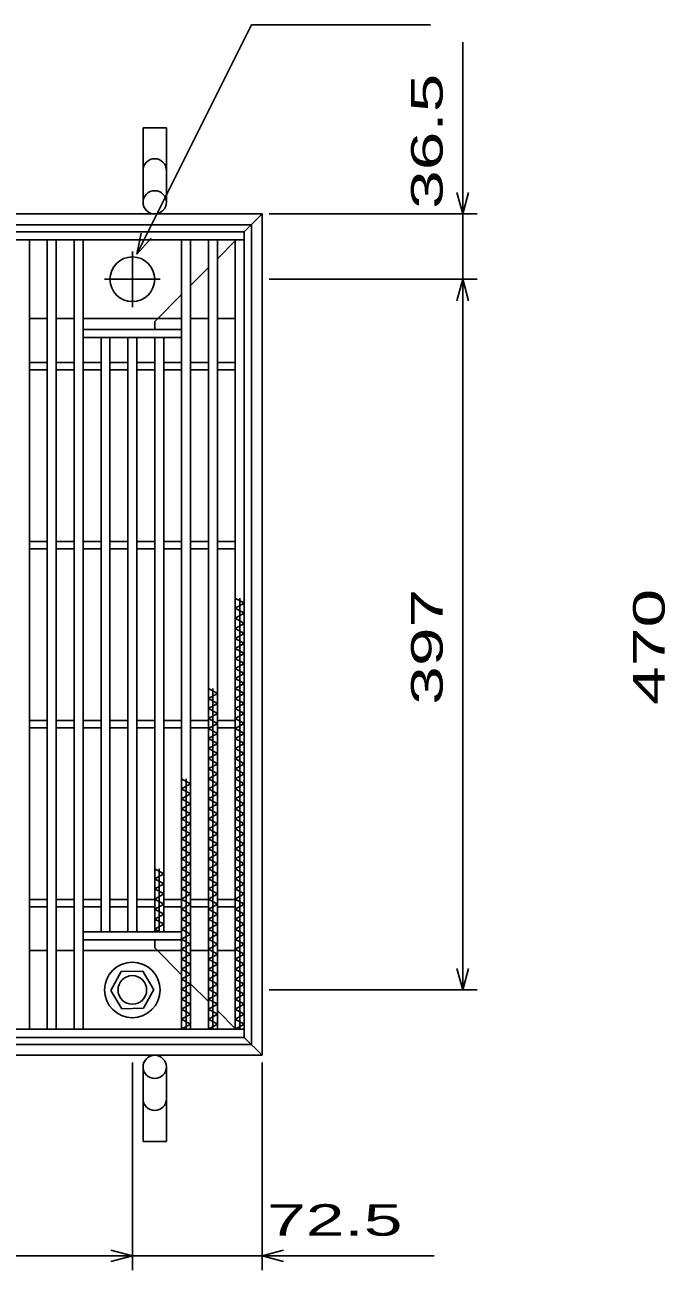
# Model space of a CAD drawing. Units: millimetres, scale not verified. Extents: x -1456 to 1385, y -1026 to 843.
# Drawn here: x -576 to -218, y -236 to 459 of the extents above; entities that cross this region are included whole.
import ezdxf
from ezdxf.enums import TextEntityAlignment as Align

# ---------------------------------------------------------------- set-up
doc = ezdxf.new("R2010")
doc.units = ezdxf.units.MM
doc.header["$LTSCALE"] = 8
doc.linetypes.add('CHAIN', pattern=[18.5, 12, -1.5, 3.5, -1.5])
doc.linetypes.add('DASHED', pattern=[7.5, 6, -1.5])
for name, color, linetype, lineweight in [('16', 3, 'Continuous', 25), ('19', 6, 'Continuous', 25), ('22', 4, 'Continuous', 25)]:
    doc.layers.add(name, color=color, linetype=linetype, lineweight=lineweight)
doc.styles.add('ベクトル', font='')
doc.styles.get('ベクトル').set_extended_font_data('ベクトル')

msp = doc.modelspace()

# ---------------------------------------------------------------- linework, layer by layer
at = {"layer": '16'}
for p, q in [((-908, 343.5), (-453, 343.5)), ((-453, 343.5), (-453, 339)), ((-453, 339), (-908, 339)), ((-578, 339), (-573, 339)), ((-573, -102), (-573, 339)), ((-563, -102), (-563, 339)), ((-563, 339), (-558, 339)), ((-558, -102), (-558, 339)), ((-548, -102), (-548, 339)), ((-548, 339), (-543, 339)), ((-543, -102), (-543, 339)), ((-533, 339), (-528, 339)), ((-518, 339), (-513, 339)), ((-503, 339), (-498, 339)), ((-488, -102), (-488, 339)), ((-488, 339), (-483, 339)), ((-483, -102), (-483, 339)), ((-473, -102), (-473, 339)), ((-473, 339), (-468, 339)), ((-468, -102), (-468, 339)), ((-458, -102), (-458, 339)), ((-458, 339), (-453, 339)), ((-453, -102), (-453, 339)), ((-573, 295), (-563, 295)), ((-558, 295), (-548, 295)), ((-543, 295), (-488, 295)), ((-483, 295), (-473, 295)), ((-468, 295), (-458, 295)), ((-543, 289), (-488, 289)), ((-543, 284.5), (-543, 289)), ((-488, 284.5), (-488, 289)), ((-543, 284.5), (-488, 284.5)), ((-533, -47.5), (-533, 284.5)), ((-528, -47.5), (-528, 284.5)), ((-518, -47.5), (-518, 284.5)), ((-513, -47.5), (-513, 284.5)), ((-503, -47.5), (-503, 284.5)), ((-498, -47.5), (-498, 284.5)), ((-573, 270.5), (-563, 270.5)), ((-573, 266.5), (-563, 266.5)), ((-558, 270.5), (-548, 270.5)), ((-558, 266.5), (-548, 266.5)), ((-543, 270.5), (-533, 270.5)), ((-543, 266.5), (-533, 266.5)), ((-528, 270.5), (-518, 270.5)), ((-528, 266.5), (-518, 266.5)), ((-513, 270.5), (-503, 270.5)), ((-513, 266.5), (-503, 266.5)), ((-498, 270.5), (-488, 270.5)), ((-498, 266.5), (-488, 266.5)), ((-483, 270.5), (-473, 270.5)), ((-483, 266.5), (-473, 266.5)), ((-468, 270.5), (-458, 270.5)), ((-468, 266.5), (-458, 266.5)), ((-573, 170.5), (-563, 170.5)), ((-558, 170.5), (-548, 170.5)), ((-543, 170.5), (-533, 170.5)), ((-528, 170.5), (-518, 170.5)), ((-513, 170.5), (-503, 170.5)), ((-498, 170.5), (-488, 170.5)), ((-483, 170.5), (-473, 170.5)), ((-468, 170.5), (-458, 170.5)), ((-573, 166.5), (-563, 166.5)), ((-558, 166.5), (-548, 166.5)), ((-543, 166.5), (-533, 166.5)), ((-528, 166.5), (-518, 166.5)), ((-513, 166.5), (-503, 166.5)), ((-498, 166.5), (-488, 166.5)), ((-483, 166.5), (-473, 166.5)), ((-468, 166.5), (-458, 166.5)), ((-453, 136), (-458, 138.8)), ((-458, 133.2), (-453, 136)), ((-453, 130.4), (-458, 133.2)), ((-455.5, -102), (-455.5, 138.8)), ((-458, 127.6), (-453, 130.4)), ((-453, 124.8), (-458, 127.6)), ((-458, 122), (-453, 124.8)), ((-453, 119.2), (-458, 122)), ((-458, 116.4), (-453, 119.2)), ((-453, 113.6), (-458, 116.4)), ((-458, 110.8), (-453, 113.6)), ((-453, 108), (-458, 110.8)), ((-458, 105.2), (-453, 108)), ((-453, 102.4), (-458, 105.2)), ((-458, 99.6), (-453, 102.4)), ((-453, 96.8), (-458, 99.6)), ((-458, 94), (-453, 96.8)), ((-453, 91.2), (-458, 94)), ((-458, 88.4), (-453, 91.2)), ((-468, 85.6), (-473, 88.4)), ((-473, 82.8), (-468, 85.6)), ((-470.5, -102), (-470.5, 88.4)), ((-453, 85.6), (-458, 88.4)), ((-458, 82.8), (-453, 85.6)), ((-468, 80), (-473, 82.8)), ((-473, 77.2), (-468, 80)), ((-468, 74.4), (-473, 77.2)), ((-453, 80), (-458, 82.8)), ((-458, 77.2), (-453, 80)), ((-453, 74.4), (-458, 77.2)), ((-573, 70.5), (-563, 70.5)), ((-558, 70.5), (-548, 70.5)), ((-543, 70.5), (-533, 70.5)), ((-528, 70.5), (-518, 70.5)), ((-513, 70.5), (-503, 70.5)), ((-498, 70.5), (-488, 70.5)), ((-483, 70.5), (-473, 70.5)), ((-473, 71.6), (-468, 74.4)), ((-468, 68.8), (-473, 71.6)), ((-468, 70.5), (-458, 70.5)), ((-458, 71.6), (-453, 74.4)), ((-453, 68.8), (-458, 71.6)), ((-573, 66.5), (-563, 66.5)), ((-558, 66.5), (-548, 66.5)), ((-543, 66.5), (-533, 66.5)), ((-528, 66.5), (-518, 66.5)), ((-513, 66.5), (-503, 66.5)), ((-498, 66.5), (-488, 66.5)), ((-483, 66.5), (-473, 66.5)), ((-473, 66), (-468, 68.8)), ((-468, 63.2), (-473, 66)), ((-473, 60.4), (-468, 63.2)), ((-468, 66.5), (-458, 66.5)), ((-458, 66), (-453, 68.8)), ((-453, 63.2), (-458, 66)), ((-458, 60.4), (-453, 63.2)), ((-468, 57.6), (-473, 60.4)), ((-473, 54.8), (-468, 57.6)), ((-453, 57.6), (-458, 60.4)), ((-458, 54.8), (-453, 57.6)), ((-468, 52), (-473, 54.8)), ((-473, 49.2), (-468, 52)), ((-468, 46.4), (-473, 49.2)), ((-453, 52), (-458, 54.8)), ((-458, 49.2), (-453, 52)), ((-453, 46.4), (-458, 49.2)), ((-473, 43.6), (-468, 46.4)), ((-468, 40.8), (-473, 43.6)), ((-458, 43.6), (-453, 46.4)), ((-453, 40.8), (-458, 43.6)), ((-483, 35.2), (-488, 38)), ((-488, 32.4), (-483, 35.2)), ((-485.5, -102), (-485.5, 38)), ((-473, 38), (-468, 40.8)), ((-468, 35.2), (-473, 38)), ((-473, 32.4), (-468, 35.2)), ((-458, 38), (-453, 40.8)), ((-453, 35.2), (-458, 38)), ((-458, 32.4), (-453, 35.2)), ((-483, 29.6), (-488, 32.4)), ((-488, 26.8), (-483, 29.6)), ((-468, 29.6), (-473, 32.4)), ((-473, 26.8), (-468, 29.6)), ((-453, 29.6), (-458, 32.4)), ((-458, 26.8), (-453, 29.6)), ((-483, 24), (-488, 26.8)), ((-488, 21.2), (-483, 24)), ((-483, 18.4), (-488, 21.2)), ((-468, 24), (-473, 26.8)), ((-473, 21.2), (-468, 24)), ((-468, 18.4), (-473, 21.2)), ((-453, 24), (-458, 26.8)), ((-458, 21.2), (-453, 24)), ((-453, 18.4), (-458, 21.2)), ((-488, 15.6), (-483, 18.4)), ((-483, 12.8), (-488, 15.6)), ((-473, 15.6), (-468, 18.4)), ((-468, 12.8), (-473, 15.6)), ((-458, 15.6), (-453, 18.4)), ((-453, 12.8), (-458, 15.6)), ((-488, 10), (-483, 12.8)), ((-483, 7.2), (-488, 10)), ((-488, 4.4), (-483, 7.2)), ((-473, 10), (-468, 12.8)), ((-468, 7.2), (-473, 10)), ((-473, 4.4), (-468, 7.2)), ((-458, 10), (-453, 12.8)), ((-453, 7.2), (-458, 10)), ((-458, 4.4), (-453, 7.2)), ((-483, 1.6), (-488, 4.4)), ((-488, -1.2), (-483, 1.6)), ((-468, 1.6), (-473, 4.4)), ((-473, -1.2), (-468, 1.6)), ((-453, 1.6), (-458, 4.4)), ((-458, -1.2), (-453, 1.6)), ((-483, -4), (-488, -1.2)), ((-488, -6.8), (-483, -4)), ((-483, -9.6), (-488, -6.8)), ((-468, -4), (-473, -1.2)), ((-473, -6.8), (-468, -4)), ((-468, -9.6), (-473, -6.8)), ((-453, -4), (-458, -1.2)), ((-458, -6.8), (-453, -4)), ((-453, -9.6), (-458, -6.8)), ((-498, -15.2), (-503, -12.4)), ((-500.5, -47.5), (-500.5, -12.4)), ((-488, -12.4), (-483, -9.6)), ((-483, -15.2), (-488, -12.4)), ((-473, -12.4), (-468, -9.6)), ((-468, -15.2), (-473, -12.4)), ((-458, -12.4), (-453, -9.6)), ((-453, -15.2), (-458, -12.4)), ((-503, -18), (-498, -15.2)), ((-498, -20.8), (-503, -18)), ((-503, -23.6), (-498, -20.8)), ((-488, -18), (-483, -15.2)), ((-483, -20.8), (-488, -18)), ((-488, -23.6), (-483, -20.8)), ((-473, -18), (-468, -15.2)), ((-468, -20.8), (-473, -18)), ((-473, -23.6), (-468, -20.8)), ((-458, -18), (-453, -15.2)), ((-453, -20.8), (-458, -18)), ((-458, -23.6), (-453, -20.8)), ((-498, -26.4), (-503, -23.6)), ((-503, -29.2), (-498, -26.4)), ((-483, -26.4), (-488, -23.6)), ((-488, -29.2), (-483, -26.4)), ((-468, -26.4), (-473, -23.6)), ((-473, -29.2), (-468, -26.4)), ((-453, -26.4), (-458, -23.6)), ((-458, -29.2), (-453, -26.4)), ((-573, -29.5), (-563, -29.5)), ((-573, -33.5), (-563, -33.5)), ((-558, -29.5), (-548, -29.5)), ((-558, -33.5), (-548, -33.5)), ((-543, -29.5), (-533, -29.5)), ((-543, -33.5), (-533, -33.5)), ((-528, -29.5), (-518, -29.5)), ((-528, -33.5), (-518, -33.5)), ((-513, -29.5), (-503, -29.5)), ((-513, -33.5), (-503, -33.5)), ((-498, -32), (-503, -29.2)), ((-503, -34.8), (-498, -32)), ((-498, -29.5), (-488, -29.5)), ((-498, -33.5), (-488, -33.5)), ((-483, -32), (-488, -29.2)), ((-488, -34.8), (-483, -32)), ((-483, -29.5), (-473, -29.5)), ((-483, -33.5), (-473, -33.5)), ((-468, -32), (-473, -29.2)), ((-473, -34.8), (-468, -32)), ((-468, -29.5), (-458, -29.5)), ((-468, -33.5), (-458, -33.5)), ((-453, -32), (-458, -29.2)), ((-458, -34.8), (-453, -32)), ((-498, -37.6), (-503, -34.8)), ((-503, -40.4), (-498, -37.6)), ((-498, -43.2), (-503, -40.4)), ((-483, -37.6), (-488, -34.8)), ((-488, -40.4), (-483, -37.6)), ((-483, -43.2), (-488, -40.4)), ((-468, -37.6), (-473, -34.8)), ((-473, -40.4), (-468, -37.6)), ((-468, -43.2), (-473, -40.4)), ((-453, -37.6), (-458, -34.8)), ((-458, -40.4), (-453, -37.6)), ((-453, -43.2), (-458, -40.4)), ((-543, -47.5), (-488, -47.5)), ((-543, -52), (-543, -47.5)), ((-503, -46), (-498, -43.2)), ((-500.32, -47.5), (-503, -46)), ((-488, -46), (-483, -43.2)), ((-483, -48.8), (-488, -46)), ((-488, -52), (-488, -47.5)), ((-473, -46), (-468, -43.2)), ((-468, -48.8), (-473, -46)), ((-458, -46), (-453, -43.2)), ((-453, -48.8), (-458, -46)), ((-543, -52), (-488, -52)), ((-488, -51.6), (-483, -48.8)), ((-483, -54.4), (-488, -51.6)), ((-488, -57.2), (-483, -54.4)), ((-473, -51.6), (-468, -48.8)), ((-468, -54.4), (-473, -51.6)), ((-473, -57.2), (-468, -54.4)), ((-458, -51.6), (-453, -48.8)), ((-453, -54.4), (-458, -51.6)), ((-458, -57.2), (-453, -54.4)), ((-573, -58), (-563, -58)), ((-558, -58), (-548, -58)), ((-543, -58), (-488, -58)), ((-483, -60), (-488, -57.2)), ((-488, -62.8), (-483, -60)), ((-483, -58), (-473, -58)), ((-468, -60), (-473, -57.2)), ((-473, -62.8), (-468, -60)), ((-468, -58), (-458, -58)), ((-453, -60), (-458, -57.2)), ((-458, -62.8), (-453, -60)), ((-509.72, -69.48), (-521.72, -69.74)), ((-503.5, -80), (-509.72, -69.48)), ((-483, -65.6), (-488, -62.8)), ((-488, -68.4), (-483, -65.6)), ((-483, -71.2), (-488, -68.4)), ((-468, -65.6), (-473, -62.8)), ((-473, -68.4), (-468, -65.6)), ((-468, -71.2), (-473, -68.4)), ((-453, -65.6), (-458, -62.8)), ((-458, -68.4), (-453, -65.6)), ((-453, -71.2), (-458, -68.4)), ((-527.5, -80.25), (-521.72, -69.74)), ((-488, -74), (-483, -71.2)), ((-483, -76.8), (-488, -74)), ((-473, -74), (-468, -71.2)), ((-468, -76.8), (-473, -74)), ((-458, -74), (-453, -71.2)), ((-453, -76.8), (-458, -74)), ((-521.28, -90.52), (-527.5, -80.25)), ((-509.28, -90.26), (-503.5, -79.75)), ((-488, -79.6), (-483, -76.8)), ((-483, -82.4), (-488, -79.6)), ((-488, -85.2), (-483, -82.4)), ((-473, -79.6), (-468, -76.8)), ((-468, -82.4), (-473, -79.6)), ((-473, -85.2), (-468, -82.4)), ((-458, -79.6), (-453, -76.8)), ((-453, -82.4), (-458, -79.6)), ((-458, -85.2), (-453, -82.4)), ((-509.28, -90.26), (-521.28, -90.52)), ((-483, -88), (-488, -85.2)), ((-488, -90.8), (-483, -88)), ((-468, -88), (-473, -85.2)), ((-473, -90.8), (-468, -88)), ((-453, -88), (-458, -85.2)), ((-458, -90.8), (-453, -88)), ((-483, -93.6), (-488, -90.8)), ((-488, -96.4), (-483, -93.6)), ((-483, -99.2), (-488, -96.4)), ((-468, -93.6), (-473, -90.8)), ((-473, -96.4), (-468, -93.6)), ((-468, -99.2), (-473, -96.4)), ((-453, -93.6), (-458, -90.8)), ((-458, -96.4), (-453, -93.6)), ((-453, -99.2), (-458, -96.4)), ((-908, -102), (-453, -102)), ((-578, -102), (-573, -102)), ((-563, -102), (-558, -102)), ((-548, -102), (-543, -102)), ((-533, -102), (-528, -102)), ((-518, -102), (-513, -102)), ((-503, -102), (-498, -102)), ((-488, -102), (-483, -99.2)), ((-488, -102), (-483, -102)), ((-473, -102), (-468, -99.2)), ((-473, -102), (-468, -102)), ((-458, -102), (-453, -99.2)), ((-458, -102), (-453, -102)), ((-453, -102), (-453, -106.5)), ((-453, -106.5), (-908, -106.5))]:
    msp.add_line(p, q, dxfattribs=at)
at = {"layer": '16', "linetype": 'CHAIN'}
for p, q in [((-515.5, 301.5), (-515.5, 332.5)), ((-531, 317), (-500, 317))]:
    msp.add_line(p, q, dxfattribs=at)
at = {"layer": '16'}
for radius in [15.5, 8]:
    msp.add_circle((-515.5, -80), radius, dxfattribs=at)
for start, end in [(90, 270), (270, 90)]:
    msp.add_arc((-515.5, 317), 12.5, start, end, dxfattribs=at)
at = {"layer": '19'}
for p, q in [((-509.5, 360), (-509.5, 401.62)), ((-509.5, 401.62), (-496.5, 401.62)), ((-496.5, 401.62), (-496.5, 360)), ((-918, 353.5), (-443, 353.5)), ((-443, -116.5), (-443, 353.5)), ((-912, 347.5), (-449, 347.5)), ((-449, -110.5), (-449, 347.5)), ((-912, -110.5), (-449, -110.5)), ((-918, -116.5), (-443, -116.5)), ((-509.5, -123), (-509.5, -164.62)), ((-496.5, -164.62), (-496.5, -123)), ((-509.5, -164.62), (-496.5, -164.62))]:
    msp.add_line(p, q, dxfattribs=at)
at = {"layer": '19', "linetype": 'DASHED'}
for p, q in [((-453, 343.5), (-443, 353.5)), ((-468, 328.5), (-458, 338.5)), ((-483, 313.5), (-473, 323.5)), ((-503, 293.5), (-488, 308.5)), ((-503, 289), (-503, 293.5)), ((-503, -56.5), (-503, -52)), ((-488, -71.5), (-503, -56.5)), ((-473, -86.5), (-483, -76.5)), ((-458, -101.5), (-468, -91.5)), ((-443, -116.5), (-453, -106.5))]:
    msp.add_line(p, q, dxfattribs=at)
at = {"layer": '19'}
for centre in [(-503, 360), (-503, -123)]:
    msp.add_circle(centre, 6.5, dxfattribs=at)
for centre, start, end in [((-503, 377.84), 0, 180), ((-503, -140.84), 180, 0)]:
    msp.add_arc(centre, 6.5, start, end, dxfattribs=at)
at = {"layer": '22'}
for p, q in [((-513, 331.1), (-449, 459.1)), ((-449, 459.1), (-349, 459.1)), ((-331, 353.5), (-331, 449.5)), ((-331, 353.5), (-334.2, 365.5)), ((-331, 353.5), (-327.8, 365.5)), ((-439, 353.5), (-323, 353.5)), ((-331, 317), (-331, 353.5)), ((-513, 331.1), (-510.6, 342.78)), ((-513, 331.1), (-505, 339.9)), ((-439, 317), (-323, 317)), ((-334.2, 305), (-331, 317)), ((-327.8, 305), (-331, 317)), ((-331, -80), (-331, 317)), ((-331, -80), (-334.2, -68)), ((-331, -80), (-327.8, -68)), ((-439, -80), (-323, -80)), ((-515.5, -236.5), (-515.5, -120.5)), ((-443, -236.5), (-443, -120.5)), ((-845.5, -228.5), (-515.5, -228.5)), ((-515.5, -228.5), (-527.5, -225.3)), ((-527.5, -231.7), (-515.5, -228.5)), ((-515.5, -228.5), (-443, -228.5)), ((-443, -228.5), (-431, -225.3)), ((-431, -231.7), (-443, -228.5)), ((-443, -228.5), (-347, -228.5))]:
    msp.add_line(p, q, dxfattribs=at)

# ---------------------------------------------------------------- texts
at = {"layer": '22', "color": 2, "style": 'ベクトル', "width": 1.65}
for s, p in [(' 36.5 ', (-351, 345.5)), (' 397 ', (-351, 68.5)), (' 470 ', (-227, 68.5))]:
    msp.add_text(s, height=17.6, rotation=90, dxfattribs=at).set_placement(p, align=Align.MIDDLE_LEFT)
msp.add_text(' 72.5 ', height=17.6, dxfattribs=at).set_placement((-451, -208.5), align=Align.MIDDLE_LEFT)

doc.saveas('drawing.dxf')
